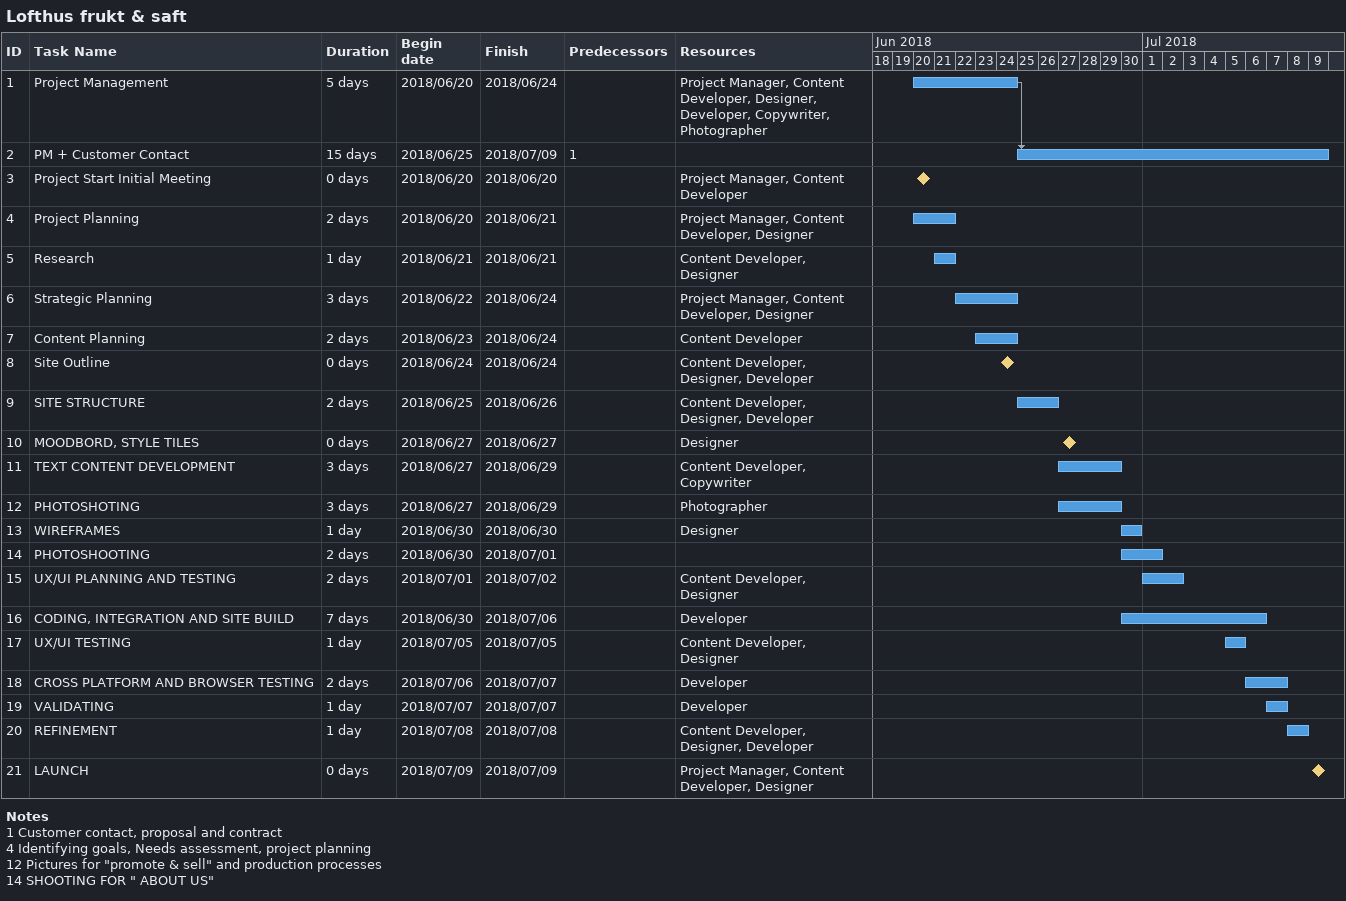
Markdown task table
Lofthus frukt & saft

| ID | Task | Duration | Start | Finish | Predecessors | Resources |
|---|---|---|---|---|---|---|
| 1 | Project Management | 5d | 2018-06-20 | 2018-06-24 |  | Project Manager, Content Developer, Designer, Developer, Copywriter, Photographer |
| 2 | PM + Customer Contact | 15d | 2018-06-25 | 2018-07-09 | 1 |  |
| 3 | Project Start Initial Meeting | 0d | 2018-06-20 | 2018-06-20 |  | Project Manager, Content Developer |
| 4 | Project Planning | 2d | 2018-06-20 | 2018-06-21 |  | Project Manager, Content Developer, Designer |
| 5 | Research | 1d | 2018-06-21 | 2018-06-21 |  | Content Developer, Designer |
| 6 | Strategic Planning | 3d | 2018-06-22 | 2018-06-24 |  | Project Manager, Content Developer, Designer |
| 7 | Content Planning | 2d | 2018-06-23 | 2018-06-24 |  | Content Developer |
| 8 | Site Outline | 0d | 2018-06-24 | 2018-06-24 |  | Content Developer, Designer, Developer |
| 9 | SITE STRUCTURE | 2d | 2018-06-25 | 2018-06-26 |  | Content Developer, Designer, Developer |
| 10 | MOODBORD, STYLE TILES | 0d | 2018-06-27 | 2018-06-27 |  | Designer |
| 11 | TEXT CONTENT DEVELOPMENT | 3d | 2018-06-27 | 2018-06-29 |  | Content Developer, Copywriter |
| 12 | PHOTOSHOTING | 3d | 2018-06-27 | 2018-06-29 |  | Photographer |
| 13 | WIREFRAMES | 1d | 2018-06-30 | 2018-06-30 |  | Designer |
| 14 | PHOTOSHOOTING | 2d | 2018-06-30 | 2018-07-01 |  |  |
| 15 | UX/UI PLANNING AND TESTING | 2d | 2018-07-01 | 2018-07-02 |  | Content Developer, Designer |
| 16 | CODING, INTEGRATION AND SITE BUILD | 7d | 2018-06-30 | 2018-07-06 |  | Developer |
| 17 | UX/UI TESTING | 1d | 2018-07-05 | 2018-07-05 |  | Content Developer, Designer |
| 18 | CROSS PLATFORM AND BROWSER TESTING | 2d | 2018-07-06 | 2018-07-07 |  | Developer |
| 19 | VALIDATING | 1d | 2018-07-07 | 2018-07-07 |  | Developer |
| 20 | REFINEMENT | 1d | 2018-07-08 | 2018-07-08 |  | Content Developer, Designer, Developer |
| 21 | LAUNCH | 0d | 2018-07-09 | 2018-07-09 |  | Project Manager, Content Developer, Designer |

Notes
- 1: Customer contact, proposal and contract
- 4: Identifying goals, Needs assessment, project planning
- 12: Pictures for "promote & sell" and production processes
- 14: SHOOTING FOR " ABOUT US"
